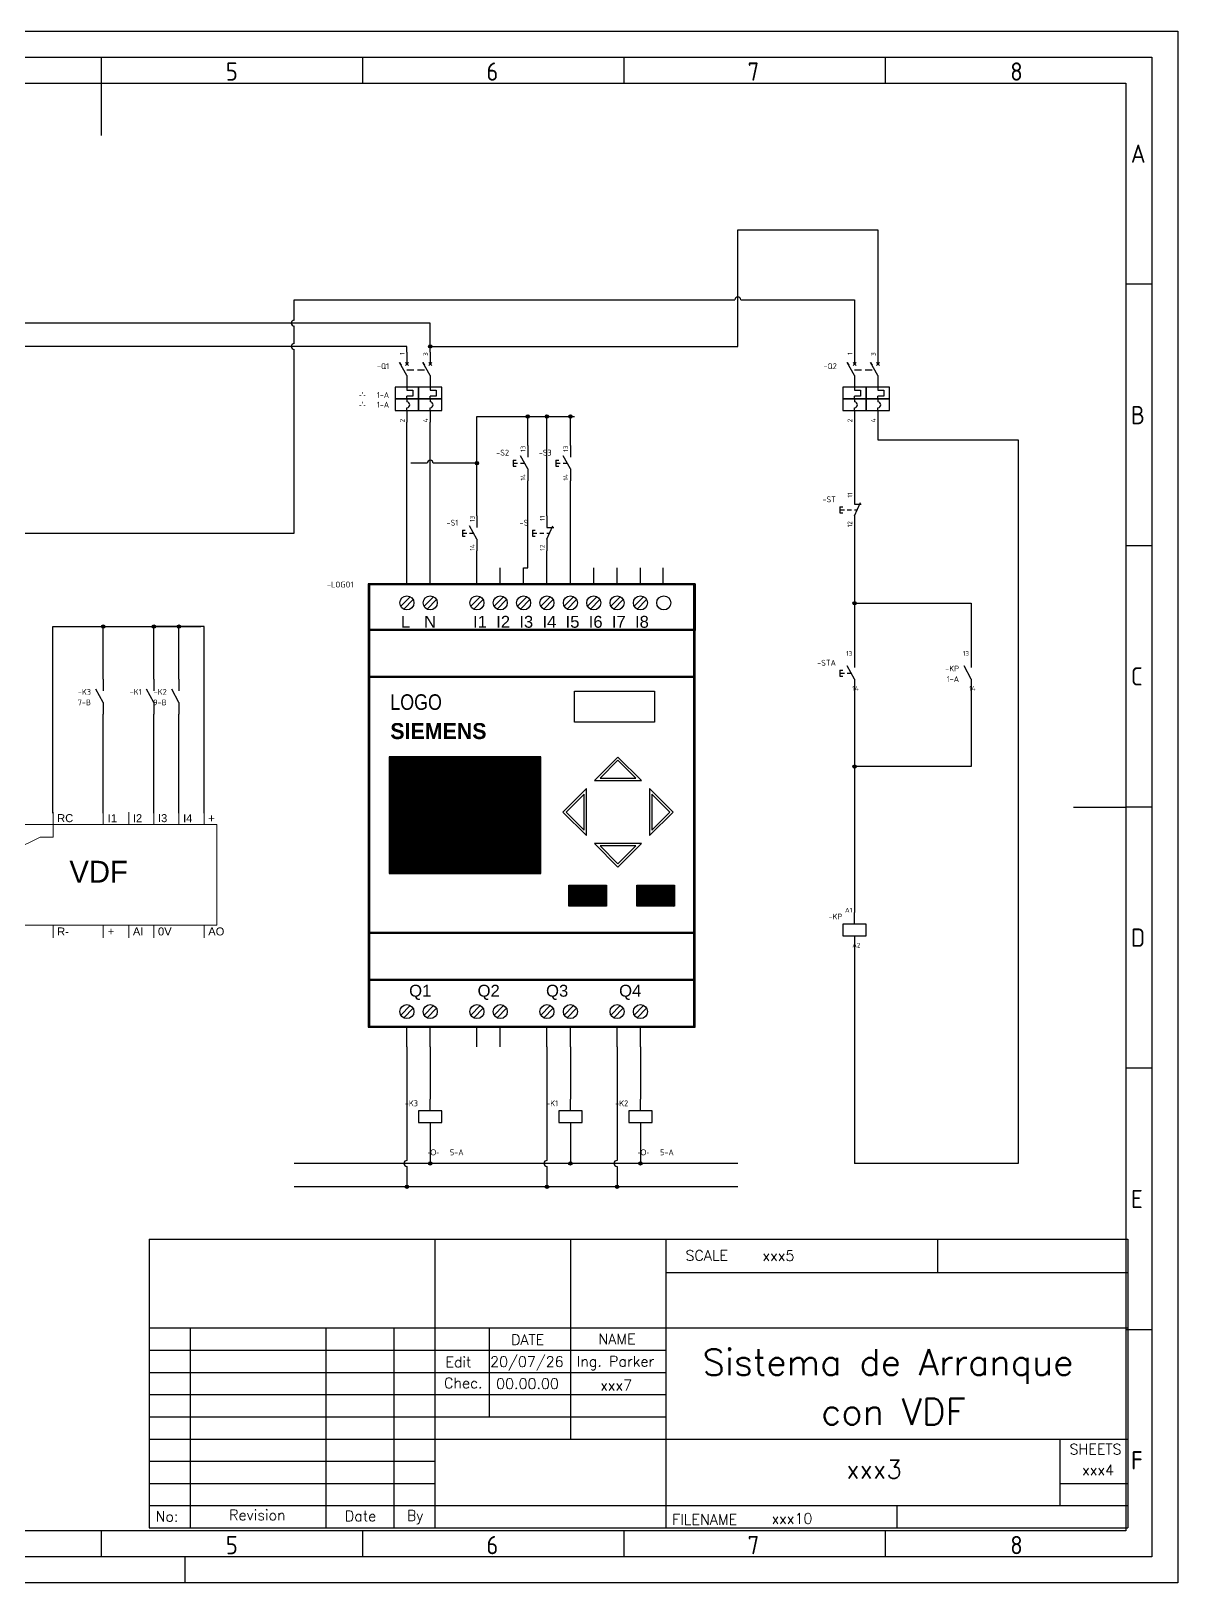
# Model space of a CAD drawing. Header units: millimetres. Extents: x -272 to 668, y 20 to 685.
# Drawn here: x 177 to 668, y 20 to 685 of the extents above; entities that cross this region are included whole.
import ezdxf
from ezdxf.enums import TextEntityAlignment as Align

# ---------------------------------------------------------------- set-up
doc = ezdxf.new("R2010")
doc.units = ezdxf.units.MM
doc.header["$LTSCALE"] = 6
doc.linetypes.add('DASHED', pattern=[0.75, 0.5, -0.25])
for name, color, linetype in [('025', 1, 'Continuous'), ('035', 5, 'Continuous'), ('07', 7, 'Continuous'), ('LINK', 9, 'DASHED'), ('PDF_Geometry', 7, 'Continuous'), ('PDF_Text', 7, 'Continuous'), ('RED_2.5mm^2', 1, 'Continuous'), ('SYMS', 7, 'Continuous'), ('TAGS', 51, 'Continuous'), ('TERMS', 4, 'Continuous'), ('XREF', 7, 'Continuous'), ('XREFCHILD', 134, 'Continuous')]:
    doc.layers.add(name, color=color, linetype=linetype)
doc.styles.add('ISO Proportional', font='isocp.shx')
doc.styles.add('PDF F1', font='arial.ttf')
doc.styles.add('WD', font='romans.shx')
doc.styles.add('WD_IEC', font='isocp2.shx', dxfattribs={"width": 0.9, "height": 4})
pattern_1 = [(45, (-7.4579, -18.24292), (-0.08838835, 0.08838835), [])]

# ---------------------------------------------------------------- blocks, each defined once
blk = doc.blocks.new('IEC_border_a3')
at = {"layer": '035'}
for p, q in [((214, 292), (214, 287)), ((264, 292), (264, 287)), ((314, 292), (314, 287)), ((364, 292), (364, 287)), ((414.97, 248.54), (409.98, 248.54)), ((414.98, 198.5), (410, 198.5)), ((414.98, 148.5), (410, 148.5)), ((414.98, 98.5), (410, 98.5)), ((415, 48.46), (410.02, 48.46)), ((214, 10), (214, 5)), ((264, 10), (264, 5)), ((314, 10), (314, 5)), ((364, 10), (364, 5)), ((230, 5), (230, 0))]:
    blk.add_line(p, q, dxfattribs=at)
for points in [[(0, 297), (420, 297), (420, 0), (0, 0)], [(18, 287), (410, 287), (410, 10), (18, 10)]]:
    blk.add_lwpolyline(points, close=True, dxfattribs=at)
at = {"layer": '07'}
for p, q in [((214, 287), (214, 277)), ((400, 148.5), (410, 148.5))]:
    blk.add_line(p, q, dxfattribs=at)
blk.add_lwpolyline([(13, 292), (415, 292), (415, 5), (13, 5)], close=True, dxfattribs=at)
at = {"layer": '035', "style": 'ISO Proportional'}
for s, p in [('5', (237.84, 287.5)), ('6', (287.69, 287.5)), ('7', (337.67, 287.5)), ('8', (387.92, 287.5)), ('A', (410.98, 271.79)), ('B', (411, 221.75)), ('C', (411, 171.75)), ('D', (411, 121.75)), ('E', (411.02, 71.72)), ('F', (411.02, 21.72)), ('5', (237.84, 5.5)), ('6', (287.69, 5.5)), ('7', (337.67, 5.5)), ('8', (387.92, 5.5))]:
    blk.add_text(s, height=3.5, dxfattribs=at).set_placement(p)
blk = doc.blocks.new('IEC_tblock_a3')
at = {"layer": '035'}
for p, q in [((-106.6, 55.25), (-106.6, 17)), ((-36.4, 55.25), (-36.4, 48.88)), ((-88.4, 48.88), (0, 48.88)), ((-179.4, 38.25), (-179.4, 0)), ((-153.4, 38.25), (-153.4, 0)), ((-140.4, 38.25), (-140.4, 0)), ((-122.2, 38.25), (-122.2, 21.25)), ((-187.2, 34), (-88.4, 34)), ((-187.2, 29.75), (-88.4, 29.75)), ((-187.2, 25.5), (-88.4, 25.5)), ((-187.2, 21.25), (-88.4, 21.25)), ((-187.2, 17), (-132.6, 17)), ((-187.2, 12.75), (-132.6, 12.75)), ((-187.2, 8.5), (-132.6, 8.5)), ((-13, 8.5), (0, 8.5)), ((-187.2, 4.25), (0, 4.25)), ((-44.2, 4.25), (-44.2, 0))]:
    blk.add_line(p, q, dxfattribs=at)
at = {"layer": '07'}
for p, q in [((-187.2, 55.25), (-187.2, 0)), ((-187.2, 55.25), (0, 55.25)), ((-132.6, 55.25), (-132.6, 0)), ((-88.4, 55.25), (-88.4, 0)), ((0, 55.25), (0, 0)), ((-187.2, 38.25), (0, 38.25)), ((-132.6, 17), (0, 17)), ((-13, 17), (-13, 4.25)), ((-187.2, 0), (0, 0))]:
    blk.add_line(p, q, dxfattribs=at)
at = {"style": 'WD'}
for tag, p in [('SCALE', (-69.88, 51.07)), ('SH', (-8.74, 10.06)), ('FILENAME', (-68.15, 0.8))]:
    blk.add_attdef(tag, p, '', height=2, dxfattribs=at)
for tag, height, p in [('EDDATE', 2, (-114.97, 30.8)), ('EDBY', 2, (-98.02, 30.86)), ('PROJDESC', 5, (-45.9, 29.2)), ('CKDATE', 2, (-114.85, 26.58)), ('CKBY', 2, (-97.88, 26.3)), ('DWGDESC', 5, (-44.85, 19.72)), ('DWGNO', 3.5, (-48.54, 9.46))]:
    blk.add_attdef(tag, text='', height=height, dxfattribs=at).set_placement(p, align=Align.CENTER)
at = {"style": 'WD', "flags": 1}
blk.add_attdef('WD_TB', (-120.95, 11.91), '', height=2, dxfattribs=at)
at = {"layer": '025', "style": 'WD'}
for s, p in [('SCALE', (-80.57, 51.13)), ('NAME', (-97.74, 35.14)), ('No:', (-183.81, 1.19)), ('Revision', (-166.53, 1.47)), ('Date', (-146.79, 1.28)), ('By', (-136.33, 1.37))]:
    blk.add_text(s, height=2, dxfattribs=at).set_placement(p, align=Align.CENTER)
for s, p in [('DATE', (-118, 35)), ('Edit', (-130.55, 30.72)), ('Chec.', (-130.82, 26.72)), ('SHEETS', (-11.17, 14.05)), ('FILENAME', (-87.18, 0.61))]:
    blk.add_text(s, height=2, dxfattribs=at).set_placement(p)
blk = doc.blocks.new('*U6')
for p, q in [((-5.04, 10.09), (-5.04, -10.09)), ((5.04, 0), (-5.04, 10.09)), ((-4.04, 7.67), (-4.04, -7.67)), ((3.63, 0), (-4.04, 7.67)), ((-5.04, -10.09), (5.04, 0)), ((-4.04, -7.67), (3.63, 0))]:
    blk.add_line(p, q)
blk = doc.blocks.new('LOGO')
h = blk.add_hatch()
h.set_pattern_fill('ANSI31', color=5)
h.set_pattern_definition(pattern_1)
h.paths.add_polyline_path([(78.73, 72.36), (78.73, 122.36), (13.73, 122.36), (13.73, 72.36)])
h = blk.add_hatch()
h.set_pattern_fill('ANSI31', color=105)
h.set_pattern_definition(pattern_1)
h.paths.add_polyline_path([(90.68, 67.29), (90.68, 58.33), (106.83, 58.33), (106.83, 67.29)])
h.paths.add_polyline_path([(135.89, 58.33), (135.89, 67.29), (119.75, 67.29), (119.75, 58.33)])
for p, q in [((21.32, 195.92), (21.32, 203.32)), ((31.32, 195.92), (31.32, 203.32)), ((51.32, 195.92), (51.32, 203.32)), ((61.32, 195.92), (61.32, 203.32)), ((71.32, 195.92), (71.32, 203.32)), ((81.32, 195.92), (81.32, 203.32)), ((91.32, 195.92), (91.32, 203.32)), ((101.32, 195.92), (101.32, 203.32)), ((111.32, 195.92), (111.32, 203.32)), ((121.32, 195.92), (121.32, 203.32)), ((131.06, 195.92), (131.06, 203.32)), ((4.75, 196.42), (4.75, 6.42)), ((144.75, 196.42), (4.75, 196.42)), ((144.75, 195.92), (4.75, 195.92)), ((5.25, 196.42), (5.25, 6.42)), ((144.25, 6.42), (144.25, 196.42)), ((144.75, 196.42), (144.75, 176.42)), ((144.75, 6.42), (144.75, 196.42)), ((18.7, 186.79), (22.7, 190.91)), ((19.94, 185.59), (23.94, 189.71)), ((28.7, 186.79), (32.7, 190.91)), ((29.94, 185.59), (33.94, 189.71)), ((48.7, 186.79), (52.7, 190.91)), ((49.94, 185.59), (53.94, 189.71)), ((58.7, 186.79), (62.7, 190.91)), ((59.94, 185.59), (63.94, 189.71)), ((68.7, 186.79), (72.7, 190.91)), ((69.94, 185.59), (73.94, 189.71)), ((78.7, 186.79), (82.7, 190.91)), ((79.94, 185.59), (83.94, 189.71)), ((88.7, 186.79), (92.7, 190.91)), ((89.94, 185.59), (93.94, 189.71)), ((98.7, 186.79), (102.7, 190.91)), ((99.94, 185.59), (103.94, 189.71)), ((108.7, 186.79), (112.7, 190.91)), ((109.94, 185.59), (113.94, 189.71)), ((118.7, 186.79), (122.7, 190.91)), ((119.94, 185.59), (123.94, 189.71)), ((144.75, 176.92), (4.75, 176.92)), ((4.75, 176.42), (4.75, 156.42)), ((144.75, 176.42), (4.75, 176.42)), ((4.75, 156.92), (144.75, 156.92)), ((4.75, 156.42), (144.75, 156.42)), ((144.75, 47.08), (5.25, 47.08)), ((144.75, 46.58), (5.25, 46.58)), ((144.75, 27.08), (144.75, 47.08)), ((5.25, 27.08), (144.75, 27.08)), ((5.25, 7.08), (5.25, 27.08)), ((5.25, 26.58), (144.75, 26.58)), ((18.7, 11.67), (22.7, 15.8)), ((19.94, 10.47), (23.94, 14.59)), ((28.7, 11.67), (32.7, 15.8)), ((29.94, 10.47), (33.94, 14.59)), ((48.7, 11.67), (52.7, 15.8)), ((49.94, 10.47), (53.94, 14.59)), ((58.7, 11.67), (62.7, 15.8)), ((59.94, 10.47), (63.94, 14.59)), ((78.7, 11.67), (82.7, 15.8)), ((79.94, 10.47), (83.94, 14.59)), ((88.7, 11.67), (92.7, 15.8)), ((89.94, 10.47), (93.94, 14.59)), ((108.7, 11.67), (112.7, 15.8)), ((109.94, 10.47), (113.94, 14.59)), ((118.7, 11.67), (122.7, 15.8)), ((119.94, 10.47), (123.94, 14.59)), ((4.75, 6.92), (144.75, 6.92)), ((5.25, 6.92), (5.25, 7.08)), ((21.32, -1.93), (21.32, 6.92)), ((31.32, -1.93), (31.32, 6.92)), ((51.32, -1.93), (51.32, 6.92)), ((61.32, -1.93), (61.32, 6.92)), ((81.32, -1.93), (81.32, 6.92)), ((91.32, -1.93), (91.32, 6.92)), ((111.32, -1.93), (111.32, 6.92)), ((121.32, -1.93), (121.32, 6.92)), ((4.75, 6.42), (144.75, 6.42))]:
    blk.add_line(p, q)
at = {"color": 5}
for p, q in [((78.73, 122.36), (13.73, 122.36)), ((13.73, 122.36), (13.73, 72.36)), ((78.73, 72.36), (78.73, 122.36)), ((13.73, 72.36), (78.73, 72.36))]:
    blk.add_line(p, q, dxfattribs=at)
for points in [[(93.09, 150.47), (127.43, 150.47), (127.43, 137.19), (93.09, 137.19)], [(90.68, 67.29), (106.83, 67.29), (106.83, 58.33), (90.68, 58.33)], [(119.75, 67.29), (135.89, 67.29), (135.89, 58.33), (119.75, 58.33)]]:
    blk.add_lwpolyline(points, close=True)
for centre in [(21.32, 188.25), (31.32, 188.25), (51.32, 188.25), (61.32, 188.25), (71.32, 188.25), (81.32, 188.25), (91.32, 188.25), (101.32, 188.25), (111.32, 188.25), (121.32, 188.25), (131.32, 188.25), (21.32, 13.13), (31.32, 13.13), (51.32, 13.13), (61.32, 13.13), (81.32, 13.13), (91.32, 13.13), (111.32, 13.13), (121.32, 13.13)]:
    blk.add_circle(centre, 3)
at = {"color": 0, "linetype": 'ByBlock', "lineweight": -2, "transparency": 16777216}
for p, rotation in [((111.71, 117.17), 90), ((93.17, 98.62), 180), ((111.71, 80.08), 270)]:
    blk.add_blockref('*U6', p, dxfattribs=dict(at, rotation=rotation))
blk.add_blockref('*U6', (130.25, 98.62), dxfattribs=at)
at = {"char_height": 5.1041, "attachment_point": 1}
for s, insert in [(' {\\f@Arial Unicode MS|b0|i0|c0|p34;L   N        I1  I2  I3  I4  I5  I6  I7  I8}', (16.85, 182.7)), ('   {\\f@Arial Unicode MS|b0|i0|c0|p34;Q1          Q2          Q3           Q4}', (16.58, 24.64))]:
    blk.add_mtext_dynamic_manual_height_columns(s, width=125.6807, gutter_width=9.72, heights=[6.8], dxfattribs=dict(at, insert=insert))
at = {"color": 41, "true_color": 0xf4ee51, "insert": (14.21, 149.09), "char_height": 6.6712, "attachment_point": 1}
blk.add_mtext_dynamic_manual_height_columns('{\\fArial Narrow|b0|i0|c0|p34;LOGO}', width=42.3118, gutter_width=12.71, heights=[0], dxfattribs=at)
at = {"color": 4, "insert": (14.21, 136.76), "char_height": 6.8459, "attachment_point": 1}
blk.add_mtext('{\\fBahnschrift SemiBold|b0|i0|c0|p34;SIEMENS}', dxfattribs=at)
at = {"style": 'WD_IEC', "width": 0.8}
for tag, p in [('TERM01', (20.32, 203.26)), ('TERM02', (30.32, 203.32)), ('TERM03', (50.32, 203.32)), ('TERM04', (60.32, 203.32)), ('TERM05', (70.32, 203.28)), ('TERM06', (80.32, 203.28)), ('TERM07', (90.32, 203.32)), ('TERM08', (100.32, 203.22)), ('TERM09', (110.32, 203.32)), ('TERM10', (120.32, 203.32)), ('TERM11', (130.06, 203.32))]:
    blk.add_attdef(tag, text='', height=2, rotation=90, dxfattribs=at).set_placement(p, align=Align.RIGHT)
at = {"style": 'WD_IEC', "flags": 1}
for tag, p in [('X2TERM01', (21.32, 203.26)), ('X2TERM02', (31.32, 203.32)), ('X2TERM03', (51.32, 203.32)), ('X2TERM04', (61.32, 203.32)), ('X2TERM05', (71.32, 203.28)), ('X2TERM06', (81.32, 203.28)), ('X2TERM07', (91.32, 203.32)), ('X2TERM08', (101.32, 203.22)), ('X2TERM09', (111.32, 203.32)), ('X2TERM10', (121.32, 203.32)), ('X2TERM11', (131.06, 203.32)), ('X8TERM12', (21.32, -1.31)), ('X8TERM13', (31.32, -1.93)), ('X8TERM14', (51.32, -1.93)), ('X8TERM15', (61.32, -1.93)), ('X8TERM16', (81.32, -1.93)), ('X8TERM17', (91.32, -1.93)), ('X8TERM18', (111.32, -1.85)), ('X8TERM19', (121.32, -1.85))]:
    blk.add_attdef(tag, p, '', height=0.08, dxfattribs=at)
at = {"style": 'WD_IEC'}
for tag, height, p in [('TAG1', 2.5, (-1.53, 194.86)), ('DESC1', 2.7, (-1.42, 189.93)), ('DESC2', 2.7, (-0.81, 185.77)), ('DESC3', 2.7, (-0.92, 181.78))]:
    blk.add_attdef(tag, text='', height=height, dxfattribs=at).set_placement(p, align=Align.RIGHT)
blk.add_attdef('RATING1', (-14.23, 177.45), '', height=2.7, dxfattribs=at)
at = {"style": 'WD_IEC', "width": 0.8}
for tag, p in [('TERM12', (20.32, -1.31)), ('TERM13', (30.32, -1.93)), ('TERM14', (50.32, -1.93)), ('TERM15', (60.32, -1.93)), ('TERM16', (80.32, -1.93)), ('TERM17', (90.32, -1.93)), ('TERM18', (110.32, -1.85)), ('TERM19', (120.32, -1.85))]:
    blk.add_attdef(tag, p, '', height=2, rotation=90, dxfattribs=at)
blk = doc.blocks.new('VCB11Q9')
for p, q in [((0, 7.5), (0, 2.5)), ((0, -2.5), (-3.12, 3.12)), ((-3.12, 3.12), (-2.52, 2.03)), ((-0.66, 1.84), (0.66, 3.16)), ((-0.66, 3.16), (0.66, 1.84)), ((0, -2.5), (0, -7.5)), ((0, -7.5), (0, -8.75)), ((0, -8.75), (2.5, -8.75)), ((0, -12.5), (0, -11.25)), ((2.5, -11.25), (0, -11.25)), ((0, -12.5), (0, -13.75)), ((2.5, -8.75), (2.5, -11.25)), ((0, -17.5), (0, -16.25)), ((0, -17.5), (0, -22.5))]:
    blk.add_line(p, q)
for points in [[(-5, -7.5), (-5, -12.5), (5, -12.5), (5, -7.5)], [(-5, -12.5), (-5, -17.5), (5, -17.5), (5, -12.5)]]:
    blk.add_lwpolyline(points, close=True)
blk.add_arc((0, -15), 1.25, 270, 90)
at = {"style": 'WD_IEC'}
for tag, p in [('INST', (-7.62, 6.3)), ('TAG1', (-7.62, 0.3)), ('LOC', (-7.62, 3.3)), ('RATING1', (-7.62, -2.7)), ('DESC1', (-7.62, -15.05)), ('DESC3', (-7.62, -21.05)), ('DESC2', (-7.62, -18.05))]:
    blk.add_attdef(tag, text='', height=2.5, dxfattribs=at).set_placement(p, align=Align.RIGHT)
blk.add_attdef('TERM01', text='', height=2, rotation=90, dxfattribs=at).set_placement((-1, 7.5), align=Align.RIGHT)
at = {"style": 'WD_IEC', "flags": 1}
for tag, p, height in [('X2TERM01', (0, 7.5), 0.32), ('X4LINK', (-2.15, 0), 0.32), ('X1LINK', (0.02, 0), 0.32), ('CONTACT', (-5.15, -7.55), 1), ('COMMON', (-3.9, -8.8), 1), ('ASSYCODE', (0.69, -18.77), 1), ('FAMILY', (0.69, -20.27), 1), ('X8TERM02', (0, -22.5), 0.32), ('CATDESC', (0.69, -21.77), 1)]:
    blk.add_attdef(tag, p, '', height=height, dxfattribs=at)
at = {"style": 'WD_IEC', "flags": 9}
for tag, p in [('MFG', (7.81, 5.44)), ('CAT', (7.81, 2.94))]:
    blk.add_attdef(tag, text='', height=1.5, dxfattribs=at).set_placement(p, align=Align.RIGHT)
at = {"lineweight": 15, "style": 'WD_IEC'}
blk.add_attdef('XREF', text='', height=2.5, dxfattribs=at).set_placement((-7.62, -12.05), align=Align.RIGHT)
at = {"style": 'WD_IEC'}
blk.add_attdef('TERM02', (-1, -22.5), '', height=2, rotation=90, dxfattribs=at)
blk = doc.blocks.new('VCB21Q9')
for p, q in [((0, 7.5), (0, 2.5)), ((0, -2.5), (-3.12, 3.12)), ((-3.12, 3.12), (-2.52, 2.03)), ((-0.66, 1.84), (0.66, 3.16)), ((-0.66, 3.16), (0.66, 1.84)), ((0, -2.5), (0, -7.5)), ((0, -7.5), (0, -8.75)), ((0, -8.75), (2.5, -8.75)), ((0, -12.5), (0, -11.25)), ((2.5, -11.25), (0, -11.25)), ((0, -12.5), (0, -13.75)), ((2.5, -8.75), (2.5, -11.25)), ((0, -17.5), (0, -16.25)), ((0, -17.5), (0, -22.5))]:
    blk.add_line(p, q)
for points in [[(-5, -7.5), (-5, -12.5), (5, -12.5), (5, -7.5)], [(-5, -12.5), (-5, -17.5), (5, -17.5), (5, -12.5)]]:
    blk.add_lwpolyline(points, close=True)
blk.add_arc((0, -15), 1.25, 270, 90)
at = {"style": 'WD_IEC'}
for tag, p in [('INST', (-5.27, 9.9)), ('LOC', (-5.27, 6.9)), ('TAG2', (-5.27, 3.9)), ('DESC2', (-8.42, -15.55)), ('DESC1', (-8.42, -12.55)), ('DESC3', (-8.42, -18.55))]:
    blk.add_attdef(tag, text='', height=2.5, dxfattribs=at).set_placement(p, align=Align.RIGHT)
blk.add_attdef('TERM01', text='', height=2, rotation=90, dxfattribs=at).set_placement((-1, 7.5), align=Align.RIGHT)
at = {"style": 'WD_IEC', "flags": 1}
for tag, p, height in [('X2TERM01', (0, 7.5), 0.32), ('X4LINK', (-2.15, 0), 0.32), ('X1LINK', (-0.13, 0), 0.32), ('CONTACT', (-5.15, -7.55), 1), ('FAMILY', (0.69, -20.27), 1), ('X8TERM02', (0, -22.5), 0.32)]:
    blk.add_attdef(tag, p, '', height=height, dxfattribs=at)
at = {"lineweight": 15, "style": 'WD_IEC'}
blk.add_attdef('XREF', text='', height=2.5, dxfattribs=at).set_placement((-8.42, -6.55), align=Align.RIGHT)
at = {"style": 'WD_IEC', "flags": 1}
blk.add_attdef('RATING1', text='', height=2.5, dxfattribs=at).set_placement((-8.42, -9.55), align=Align.RIGHT)
at = {"style": 'WD_IEC'}
blk.add_attdef('TERM02', (-1, -22.5), '', height=2, rotation=90, dxfattribs=at)
blk = doc.blocks.new('WDDOT')
for radius in [0.72, 0.449, 0.223]:
    blk.add_circle((0, 0), radius)
blk = doc.blocks.new('VPB12')
for p, q in [((0, 7.5), (0, 2.5)), ((-6.25, 1.25), (-6.25, -1.25)), ((-6.25, 1.25), (-5, 1.25)), ((-6.25, 0), (-4.38, 0)), ((-3.12, 0), (-1.39, 0)), ((0, -2.5), (2.5, 3.12)), ((0, 2.5), (2.87, 2.5)), ((0, 0), (1.11, 0)), ((-6.25, -1.25), (-5, -1.25)), ((0, -2.5), (0, -7.5))]:
    blk.add_line(p, q)
at = {"style": 'WD_IEC'}
for tag, p in [('INST', (-8, 10.25)), ('LOC', (-8, 6.75)), ('TAG1', (-8, 3.25)), ('DESC2', (-8, -13.85)), ('DESC1', (-8, -10.35)), ('DESC3', (-8, -17.35))]:
    blk.add_attdef(tag, text='', height=2.5, dxfattribs=at).set_placement(p, align=Align.RIGHT)
blk.add_attdef('TERM01', text='', height=2, rotation=90, dxfattribs=at).set_placement((-1, 7.5), align=Align.RIGHT)
at = {"style": 'WD_IEC', "flags": 1}
for tag, p, height in [('X2TERM01', (0, 7.5), 0.32), ('CONTACT', (0.5, 4.5), 1), ('X1LINK', (1.5, 0), 0.32), ('COMMON', (1.75, 3.25), 1), ('ASSYCODE', (1, -4), 1), ('FAMILY', (1, -5.5), 1), ('CATDESC', (1, -7), 1), ('X8TERM02', (0, -7.5), 0.32)]:
    blk.add_attdef(tag, p, '', height=height, dxfattribs=at)
at = {"style": 'WD_IEC', "flags": 9}
for tag, p in [('MFG', (-8.5, -0.25)), ('CAT', (-8.5, -2.75))]:
    blk.add_attdef(tag, text='', height=1.5, dxfattribs=at).set_placement(p, align=Align.RIGHT)
at = {"style": 'WD_IEC'}
blk.add_attdef('TERM02', (-1, -7.5), '', height=2, rotation=90, dxfattribs=at)
at = {"lineweight": 15, "style": 'WD_IEC'}
blk.add_attdef('XREF', text='', height=2.5, dxfattribs=at).set_placement((-8, -6.35), align=Align.RIGHT)
blk = doc.blocks.new('VPB11')
for p, q in [((0, 7.5), (0, 2.5)), ((-6.25, 1.25), (-6.25, -1.25)), ((-6.25, 1.25), (-5, 1.25)), ((-6.25, 0), (-4.375, 0)), ((0, -2.5), (-3.125, 3.125)), ((-3.125, 0), (-1.389, 0)), ((-6.25, -1.25), (-5, -1.25)), ((0, -2.5), (0, -7.5))]:
    blk.add_line(p, q)
at = {"style": 'WD_IEC'}
for tag, p in [('INST', (-8, 10.25)), ('LOC', (-8, 6.75)), ('TAG1', (-8, 3.25)), ('DESC2', (-8, -13.85)), ('DESC1', (-8, -10.35)), ('DESC3', (-8, -17.35))]:
    blk.add_attdef(tag, text='', height=2.5, dxfattribs=at).set_placement(p, align=Align.RIGHT)
blk.add_attdef('TERM01', text='', height=2, rotation=90, dxfattribs=at).set_placement((-1, 7.5), align=Align.RIGHT)
at = {"style": 'WD_IEC', "flags": 1}
for tag, p, height in [('X2TERM01', (0, 7.5), 0.32), ('X1LINK', (0, 0), 0.32), ('CONTACT', (0.5, 4.5), 1), ('COMMON', (1.75, 3.25), 1), ('ASSYCODE', (1, -4), 1), ('FAMILY', (1, -5.5), 1), ('CATDESC', (1, -7), 1), ('X8TERM02', (0, -7.5), 0.32)]:
    blk.add_attdef(tag, p, '', height=height, dxfattribs=at)
at = {"style": 'WD_IEC', "flags": 9}
for tag, p in [('MFG', (-8.5, -0.25)), ('CAT', (-8.5, -2.75))]:
    blk.add_attdef(tag, text='', height=1.5, dxfattribs=at).set_placement(p, align=Align.RIGHT)
at = {"style": 'WD_IEC'}
blk.add_attdef('TERM02', (-1, -7.5), '', height=2, rotation=90, dxfattribs=at)
at = {"lineweight": 15, "style": 'WD_IEC'}
blk.add_attdef('XREF', text='', height=2.5, dxfattribs=at).set_placement((-8, -6.35), align=Align.RIGHT)
blk = doc.blocks.new('VCR21')
for p, q in [((0, 7.5), (0, 2.5)), ((0, -2.5), (-3.12, 3.12)), ((0, -2.5), (0, -7.5))]:
    blk.add_line(p, q)
at = {"style": 'WD_IEC'}
for tag, p in [('INST', (-5.25, 6.75)), ('TAG2', (-5.25, 0.75)), ('LOC', (-5.25, 3.75)), ('DESC1', (-5.25, -6.75)), ('XREF', (-5.25, -3.75)), ('DESC3', (-5.25, -12.75)), ('DESC2', (-5.25, -9.75))]:
    blk.add_attdef(tag, text='', height=2.5, dxfattribs=at).set_placement(p, align=Align.RIGHT)
blk.add_attdef('TERM01', text='', height=2, rotation=90, dxfattribs=at).set_placement((-1, 7.5), align=Align.RIGHT)
at = {"style": 'WD_IEC', "flags": 1}
for tag, p, height in [('X2TERM01', (0, 7.5), 0.32), ('X4LINK', (-2.75, 0), 0.32), ('X1LINK', (-0.5, 0), 0.32), ('CONTACT', (4, -3.5), 1), ('FAMILY', (4, -5), 1), ('COMMON', (5.25, -4.75), 1), ('X8TERM02', (0, -7.5), 0.32)]:
    blk.add_attdef(tag, p, '', height=height, dxfattribs=at)
at = {"style": 'WD_IEC'}
blk.add_attdef('TERM02', (-1, -7.5), '', height=2, rotation=90, dxfattribs=at)
blk = doc.blocks.new('VCR1')
for p, q in [((0, 2.5), (0, 7.5)), ((0, -2.5), (0, -7.5))]:
    blk.add_line(p, q)
blk.add_lwpolyline([(-5, 2.5), (-5, -2.5), (5, -2.5), (5, 2.5)], close=True)
at = {"style": 'WD_IEC'}
for tag, p in [('INST', (-5.25, 11.5)), ('TAG1', (-5.25, 4.5)), ('LOC', (-5.25, 8)), ('DESC1', (-5.25, -6.85)), ('DESC3', (-5.25, -13.85)), ('DESC2', (-5.25, -10.35))]:
    blk.add_attdef(tag, text='', height=2.5, dxfattribs=at).set_placement(p, align=Align.RIGHT)
blk.add_attdef('TERM01', text='', height=2, rotation=90, dxfattribs=at).set_placement((-1, 7.5), align=Align.RIGHT)
at = {"style": 'WD_IEC', "flags": 1}
for tag, p, height in [('X2TERM01', (0, 7.5), 0.32), ('X4LINK', (-5, 0), 0.32), ('X1LINK', (5, 0), 0.32), ('ASSYCODE', (1, -4), 1), ('FAMILY', (1, -5.5), 1), ('CATDESC', (1, -7), 1), ('X8TERM02', (0, -7.5), 0.32)]:
    blk.add_attdef(tag, p, '', height=height, dxfattribs=at)
at = {"style": 'WD_IEC', "flags": 9}
for tag, p in [('MFG', (-6, 1)), ('CAT', (-6, -1.5))]:
    blk.add_attdef(tag, text='', height=1.5, dxfattribs=at).set_placement(p, align=Align.RIGHT)
at = {"style": 'WD_IEC'}
blk.add_attdef('TERM02', (-1, -7.5), '', height=2, rotation=90, dxfattribs=at)
at = {"lineweight": 9, "style": 'WD_IEC'}
for tag, p in [('NO', (-5.5, -16.5)), ('NC', (-5.5, -20))]:
    blk.add_attdef(tag, text='', height=2.5, dxfattribs=at).set_placement(p, align=Align.TOP_RIGHT)
for tag, p in [('XREFNO', (-4, -16.5)), ('XREFNC', (-4, -20))]:
    blk.add_attdef(tag, text='', height=2.5, dxfattribs=at).set_placement(p, align=Align.TOP_LEFT)
blk = doc.blocks.new('VDFINT')
at = {"layer": 'PDF_Geometry', "lineweight": 18}
for points in [[(11.3, 118), (11.3, 92), (24.2, 92)], [(63.4, 118), (63.4, 92), (50.2, 92), (24.2, 79.1)], [(115.4, 118), (115.4, 105.1)], [(141.7, 118), (141.7, 105.1)], [(167.7, 118), (167.7, 105.1)], [(193.7, 118), (193.7, 105.1)], [(219.8, 118), (219.8, 105.1)], [(11.3, 0.8), (11.3, -12.4)], [(63.4, 0.8), (63.4, -12.4)], [(115.4, 0.8), (115.4, -12.4)], [(141.7, 0.8), (141.7, -12.4)], [(167.7, 0.8), (167.7, -12.4)], [(219.8, 0.8), (219.8, -12.4)]]:
    blk.add_lwpolyline(points, dxfattribs=at)
blk.add_lwpolyline([(-1.8, 105.1), (232.9, 105.1), (232.9, 0.8), (-1.8, 0.8)], close=True, dxfattribs=at)
blk.add_text('VDF', height=22.64).set_placement((80.3, 44.9))
at = {"style": 'WD_IEC', "width": 0.8}
for tag, p in [('TERM01', (10.3, 117.4)), ('TERM02', (62.4, 118)), ('TERM03', (114.4, 118)), ('TERM04', (140.7, 118)), ('TERM05', (166.7, 118)), ('TERM06', (192.7, 118)), ('TERM07', (218.8, 118)), ('TERM08', (10.3, -12.2)), ('TERM09', (62.4, -12.3)), ('TERM10', (114.4, -12.4)), ('TERM11', (140.7, -12.1)), ('TERM12', (166.7, -12.4)), ('TERM13', (218.8, -12.4))]:
    blk.add_attdef(tag, text='', height=2, rotation=90, dxfattribs=at).set_placement(p, align=Align.RIGHT)
at = {"style": 'WD_IEC', "flags": 1}
for tag, p in [('X2TERM01', (11.3, 117.4)), ('X2TERM02', (63.4, 118)), ('X2TERM03', (115.4, 118)), ('X2TERM04', (141.7, 118)), ('X2TERM05', (167.7, 118)), ('X2TERM06', (193.7, 118)), ('X2TERM07', (219.8, 118)), ('X2TERM08', (11.3, -12.2)), ('X2TERM09', (63.4, -12.3)), ('X2TERM10', (115.4, -12.4)), ('X2TERM11', (141.7, -12.1)), ('X2TERM12', (167.7, -12.4)), ('X2TERM13', (219.8, -12.4))]:
    blk.add_attdef(tag, p, '', height=0.08, dxfattribs=at)
at = {"style": 'WD_IEC'}
for tag, height, p in [('TAG1', 2.5, (-8.8, 99.7)), ('DESC1', 2.7, (-8.8, 90.8)), ('DESC2', 2.7, (-8.1, 80.2)), ('DESC3', 2.7, (-8.2, 70)), ('RATING1', 2.7, (-8.3, 60.2))]:
    blk.add_attdef(tag, text='', height=height, dxfattribs=at).set_placement(p, align=Align.RIGHT)
at = {"layer": 'PDF_Text', "char_height": 8.29, "attachment_point": 4, "style": 'PDF F1'}
for s, insert in [('RA', (15.6, 111.6)), ('RC', (67.6, 111.6)), ('I1', (120, 111.6)), ('I2', (146, 111.6)), ('I3', (172, 111.6)), ('I4', (198, 111.6)), ('+', (224, 111.6)), ('R+', (15.6, -5.7)), ('R-', (67.6, -5.7)), ('+', (120, -5.7)), ('AI', (146, -5.7)), ('0V', (172, -5.7)), ('AO', (224, -5.7))]:
    blk.add_mtext(s, dxfattribs=dict(at, insert=insert))

msp = doc.modelspace()

# ---------------------------------------------------------------- linework, layer by layer
at = {"layer": 'LINK'}
for points in [[(338.28, 540), (346.11, 540)], [(530.02, 540), (537.85, 540)]]:
    msp.add_lwpolyline(points, dxfattribs=at)
at = {"layer": 'RED_2.5mm^2'}
for p, q in [((480, 550), (480, 600)), ((480, 600), (540, 600)), ((540, 600), (540, 560)), ((290, 561.27), (290, 570)), ((290, 570), (478.73, 570)), ((481.27, 570), (530, 570)), ((530, 570), (530, 560)), ((348.26, 560), (160, 560)), ((290, 551.27), (290, 558.73)), ((348.26, 547.5), (348.26, 560)), ((530, 560), (530, 547.5)), ((540, 560), (540, 547.5)), ((338.26, 550), (150, 550)), ((290, 470), (290, 548.73)), ((338.26, 547.5), (338.26, 550)), ((348.26, 550), (480, 550)), ((368.26, 520), (410, 520)), ((368.26, 477.5), (368.26, 520)), ((390, 507.5), (390, 520)), ((398.26, 477.5), (398.26, 520)), ((408.26, 507.5), (408.26, 520)), ((338.26, 455.21), (338.26, 517.5)), ((348.26, 455.21), (348.26, 517.5)), ((530, 517.5), (530, 487.5)), ((540, 517.5), (540, 510)), ((540, 510), (600, 510)), ((600, 510), (600, 200)), ((346.99, 500), (340, 500)), ((368.26, 500), (349.53, 500)), ((390, 455.21), (390, 492.5)), ((408.26, 455.21), (408.26, 492.5)), ((530, 472.5), (530, 417.5)), ((80, 470), (290, 470)), ((368.26, 455.21), (368.26, 462.5)), ((398.26, 455.21), (398.26, 462.5)), ((388.26, 455.21), (390, 455.21)), ((410, 448.31), (410, 448.31)), ((530, 440), (580, 440)), ((580, 440), (580, 417.5)), ((186.68, 350), (186.68, 430)), ((186.68, 430), (250, 430)), ((208.21, 407.5), (208.21, 430)), ((229.87, 407.5), (229.87, 430)), ((251.41, 430), (230, 430)), ((240.64, 407.5), (240.64, 430)), ((251.41, 350), (251.41, 430)), ((530, 402.5), (530, 307.5)), ((580, 402.5), (580, 370)), ((208.21, 350), (208.21, 392.5)), ((229.87, 350), (229.87, 392.5)), ((240.64, 350), (240.64, 392.5)), ((580, 370), (530, 370)), ((530, 292.5), (530, 200)), ((338.26, 250), (338.26, 201.27)), ((348.26, 250), (348.26, 227.5)), ((398.26, 250), (398.26, 201.27)), ((408.26, 250), (408.26, 227.5)), ((428.26, 250), (428.26, 201.27)), ((438.26, 250), (438.26, 227.5)), ((348.26, 212.5), (348.26, 200)), ((408.26, 212.5), (408.26, 200)), ((438.26, 212.5), (438.26, 200)), ((480, 200), (290, 200)), ((600, 200), (530, 200)), ((338.26, 198.73), (338.26, 190)), ((398.26, 198.73), (398.26, 190)), ((428.26, 198.73), (428.26, 190)), ((480, 190), (290, 190))]:
    msp.add_line(p, q, dxfattribs=at)
for centre, start, end in [((480, 570), 0, 180), ((290, 560), 90, 270), ((290, 550), 90, 270), ((348.26, 500), 0, 180), ((338.26, 200), 90, 270), ((398.26, 200), 90, 270), ((428.26, 200), 90, 270)]:
    msp.add_arc(centre, 1.27, start, end, dxfattribs=at)

# ---------------------------------------------------------------- block references
at = {"xscale": 2.238601766389173, "yscale": 2.238601766389173, "zscale": 2.238601766389173}
msp.add_blockref('IEC_border_a3', (-271.71, 20.26), dxfattribs=at)
at = {"xscale": 2.239112665751872, "yscale": 2.239112665751872, "zscale": 2.239112665751872}
msp.add_blockref('IEC_tblock_a3', (647.08, 43.87), dxfattribs=at).add_auto_attribs({'SCALE': 'xxx5', 'PROJDESC': 'Sistema de Arranque', 'EDBY': 'Ing. Parker', 'CKBY': 'xxx7', 'EDDATE': '20/07/26', 'CKDATE': '00.00.00', 'DWGNO': 'xxx3', 'SH': 'xxx4', 'DWGDESC': 'con VDF', 'FILENAME': 'xxx10'})
at = {"layer": 'SYMS'}
ref = msp.add_blockref('VCB11Q9', (338.26, 540), dxfattribs=at)
ref.add_attrib('TAG1', '-Q1', dxfattribs={"layer": 'TAGS', "height": 2.5, "style": 'WD_IEC'}).set_placement((330.64, 540.3), align=Align.RIGHT)
ref.add_attrib('TERM01', '1', dxfattribs={"layer": 'TERMS', "height": 2, "rotation": 90, "style": 'WD_IEC'}).set_placement((337.26, 547.5), align=Align.RIGHT)
ref.add_attrib('TERM02', '2', (337.26, 517.5), dxfattribs={"layer": 'TERMS', "height": 2, "rotation": 90, "style": 'WD_IEC'})
ref = msp.add_blockref('VCB21Q9', (348.26, 540), dxfattribs=at)
ref.add_attrib('TERM01', '3', dxfattribs={"layer": 'TERMS', "height": 2, "rotation": 90, "style": 'WD_IEC'}).set_placement((347.26, 547.5), align=Align.RIGHT)
ref.add_attrib('TERM02', '4', (347.26, 517.5), dxfattribs={"layer": 'TERMS', "height": 2, "rotation": 90, "style": 'WD_IEC'})
for p in [(348.26, 550), (390, 520), (398.26, 520), (408.26, 520), (368.26, 500), (530, 440), (208.21, 430), (229.87, 430), (240.64, 430), (530, 370), (348.26, 200), (408.26, 200), (438.26, 200), (338.26, 190), (398.26, 190), (428.26, 190)]:
    msp.add_blockref('WDDOT', p, dxfattribs=at)
ref = msp.add_blockref('VCB11Q9', (530, 540), dxfattribs=at)
ref.add_attrib('TAG1', '-Q2', dxfattribs={"layer": 'TAGS', "height": 2.5, "style": 'WD_IEC'}).set_placement((522.38, 540.3), align=Align.RIGHT)
ref.add_attrib('TERM01', '1', dxfattribs={"layer": 'TERMS', "height": 2, "rotation": 90, "style": 'WD_IEC'}).set_placement((529, 547.5), align=Align.RIGHT)
ref.add_attrib('TERM02', '2', (529, 517.5), dxfattribs={"layer": 'TERMS', "height": 2, "rotation": 90, "style": 'WD_IEC'})
ref = msp.add_blockref('VCB21Q9', (540, 540), dxfattribs=at)
ref.add_attrib('TERM01', '3', dxfattribs={"layer": 'TERMS', "height": 2, "rotation": 90, "style": 'WD_IEC'}).set_placement((539, 547.5), align=Align.RIGHT)
ref.add_attrib('TERM02', '4', (539, 517.5), dxfattribs={"layer": 'TERMS', "height": 2, "rotation": 90, "style": 'WD_IEC'})
ref = msp.add_blockref('VPB11', (390, 500), dxfattribs=at)
ref.add_attrib('TERM02', '14', (389, 492.5), dxfattribs={"layer": 'TERMS', "height": 2, "rotation": 90, "style": 'WD_IEC'})
ref.add_attrib('TERM01', '13', dxfattribs={"layer": 'TERMS', "height": 2, "rotation": 90, "style": 'WD_IEC'}).set_placement((389, 507.5), align=Align.RIGHT)
ref.add_attrib('TAG1', '-S2', dxfattribs={"layer": 'TAGS', "height": 2.5, "style": 'WD_IEC'}).set_placement((382, 503.25), align=Align.RIGHT)
ref = msp.add_blockref('VPB11', (408.26, 500), dxfattribs=at)
ref.add_attrib('TERM02', '14', (407.26, 492.5), dxfattribs={"layer": 'TERMS', "height": 2, "rotation": 90, "style": 'WD_IEC'})
ref.add_attrib('TERM01', '13', dxfattribs={"layer": 'TERMS', "height": 2, "rotation": 90, "style": 'WD_IEC'}).set_placement((407.26, 507.5), align=Align.RIGHT)
ref.add_attrib('TAG1', '-S3', dxfattribs={"layer": 'TAGS', "height": 2.5, "style": 'WD_IEC'}).set_placement((400.26, 503.25), align=Align.RIGHT)
ref = msp.add_blockref('VPB12', (530, 480), dxfattribs=at)
ref.add_attrib('TERM02', '12', (529, 472.5), dxfattribs={"layer": 'TERMS', "height": 2, "rotation": 90, "style": 'WD_IEC'})
ref.add_attrib('TERM01', '11', dxfattribs={"layer": 'TERMS', "height": 2, "rotation": 90, "style": 'WD_IEC'}).set_placement((529, 487.5), align=Align.RIGHT)
ref.add_attrib('TAG1', '-ST', dxfattribs={"layer": 'TAGS', "height": 2.5, "style": 'WD_IEC'}).set_placement((522, 483.25), align=Align.RIGHT)
ref = msp.add_blockref('VPB11', (368.26, 470), dxfattribs=at)
ref.add_attrib('TERM02', '14', (367.26, 462.5), dxfattribs={"layer": 'TERMS', "height": 2, "rotation": 90, "style": 'WD_IEC'})
ref.add_attrib('TERM01', '13', dxfattribs={"layer": 'TERMS', "height": 2, "rotation": 90, "style": 'WD_IEC'}).set_placement((367.26, 477.5), align=Align.RIGHT)
ref.add_attrib('TAG1', '-S1', dxfattribs={"layer": 'TAGS', "height": 2.5, "style": 'WD_IEC'}).set_placement((360.26, 473.25), align=Align.RIGHT)
ref = msp.add_blockref('VPB12', (398.26, 470), dxfattribs=at)
ref.add_attrib('TERM02', '12', (397.26, 462.5), dxfattribs={"layer": 'TERMS', "height": 2, "rotation": 90, "style": 'WD_IEC'})
ref.add_attrib('TERM01', '11', dxfattribs={"layer": 'TERMS', "height": 2, "rotation": 90, "style": 'WD_IEC'}).set_placement((397.26, 477.5), align=Align.RIGHT)
ref.add_attrib('TAG1', '-S', dxfattribs={"layer": 'TAGS', "height": 2.5, "style": 'WD_IEC'}).set_placement((390.26, 473.25), align=Align.RIGHT)
ref = msp.add_blockref('LOGO', (316.94, 251.89), dxfattribs=at)
ref.add_attrib('TAG1', '-LOGO1', dxfattribs={"layer": 'TAGS', "height": 2.5, "style": 'WD_IEC'}).set_placement((315.41, 446.75), align=Align.RIGHT)
ref = msp.add_blockref('VPB11', (530, 410), dxfattribs=at)
ref.add_attrib('TERM02', '14', (529, 402.5), dxfattribs={"layer": 'TERMS', "height": 2, "style": 'WD_IEC'})
ref.add_attrib('TERM01', '13', dxfattribs={"layer": 'TERMS', "height": 2, "style": 'WD_IEC'}).set_placement((529, 417.5), align=Align.RIGHT)
ref.add_attrib('TAG1', '-STA', dxfattribs={"layer": 'TAGS', "height": 2.5, "style": 'WD_IEC'}).set_placement((522, 413.25), align=Align.RIGHT)
ref = msp.add_blockref('VCR21', (580, 410), dxfattribs=at)
ref.add_attrib('TERM02', '14', (579, 402.5), dxfattribs={"layer": 'TERMS', "height": 2, "style": 'WD_IEC'})
ref.add_attrib('TERM01', '13', dxfattribs={"layer": 'TERMS', "height": 2, "style": 'WD_IEC'}).set_placement((579, 417.5), align=Align.RIGHT)
ref.add_attrib('XREF', '1-A', dxfattribs={"layer": 'XREFCHILD', "height": 2.5, "style": 'WD_IEC'}).set_placement((574.75, 406.25), align=Align.RIGHT)
ref.add_attrib('TAG2', '-KP', dxfattribs={"layer": 'TAGS', "height": 2.5, "style": 'WD_IEC'}).set_placement((574.75, 410.75), align=Align.RIGHT)
ref = msp.add_blockref('VCR21', (208.21, 400), dxfattribs=at)
ref.add_attrib('XREF', '7-B', dxfattribs={"layer": 'XREFCHILD', "height": 2.5, "style": 'WD_IEC'}).set_placement((202.96, 396.25), align=Align.RIGHT)
ref.add_attrib('TAG2', '-K3', dxfattribs={"layer": 'TAGS', "height": 2.5, "style": 'WD_IEC'}).set_placement((202.96, 400.75), align=Align.RIGHT)
ref = msp.add_blockref('VCR21', (229.87, 400), dxfattribs=at)
ref.add_attrib('TAG2', '-K1', dxfattribs={"layer": 'TAGS', "height": 2.5, "style": 'WD_IEC'}).set_placement((224.62, 400.75), align=Align.RIGHT)
ref = msp.add_blockref('VCR21', (240.64, 400), dxfattribs=at)
ref.add_attrib('XREF', '9-B', dxfattribs={"layer": 'XREFCHILD', "height": 2.5, "style": 'WD_IEC'}).set_placement((235.39, 396.25), align=Align.RIGHT)
ref.add_attrib('TAG2', '-K2', dxfattribs={"layer": 'TAGS', "height": 2.5, "style": 'WD_IEC'}).set_placement((235.39, 400.75), align=Align.RIGHT)
ref = msp.add_blockref('VDFINT', (160.47, 301.72), dxfattribs=dict(at, xscale=0.4138024009221409, yscale=0.4138024009221409, zscale=0.4138024009221409))
ref.add_attrib('TAG1', '-G', dxfattribs={"layer": 'TAGS', "height": 1.035, "style": 'WD_IEC'}).set_placement((156.82, 342.96), align=Align.RIGHT)
ref = msp.add_blockref('VCR1', (530, 300), dxfattribs=at)
ref.add_attrib('TERM02', 'A2', (529, 292.5), dxfattribs={"layer": 'TERMS', "height": 2, "style": 'WD_IEC'})
ref.add_attrib('TERM01', 'A1', dxfattribs={"layer": 'TERMS', "height": 2, "style": 'WD_IEC'}).set_placement((529, 307.5), align=Align.RIGHT)
ref.add_attrib('TAG1', '-KP', dxfattribs={"layer": 'TAGS', "height": 2.5, "style": 'WD_IEC'}).set_placement((524.75, 304.5), align=Align.RIGHT)
ref = msp.add_blockref('VCR1', (348.26, 220), dxfattribs=at)
ref.add_attrib('TAG1', '-K3', dxfattribs={"layer": 'TAGS', "height": 2.5, "style": 'WD_IEC'}).set_placement((343.01, 224.5), align=Align.RIGHT)
ref = msp.add_blockref('VCR1', (408.26, 220), dxfattribs=at)
ref.add_attrib('TAG1', '-K1', dxfattribs={"layer": 'TAGS', "height": 2.5, "style": 'WD_IEC'}).set_placement((403.01, 224.5), align=Align.RIGHT)
ref = msp.add_blockref('VCR1', (438.26, 220), dxfattribs=at)
ref.add_attrib('TAG1', '-K2', dxfattribs={"layer": 'TAGS', "height": 2.5, "style": 'WD_IEC'}).set_placement((433.01, 224.5), align=Align.RIGHT)

# ---------------------------------------------------------------- texts
at = {"layer": 'XREF', "char_height": 2.5, "style": 'WD_IEC'}
for s, insert, attachment_point in [("\\W1;{\\Fmonotxt.shx|c0;\\H0.67x;  }{\\Facaderef.shx|c0;-'-} {\\Fmonotxt.shx|c0;\\H0.67x; } 1-A\\P{\\Fmonotxt.shx|c0;\\H0.67x;  }{\\Facaderef.shx|c0;-'-} {\\Fmonotxt.shx|c0;\\H0.67x; } 1-A", (330.64, 530.45), 3), ('\\W1;{\\Fmonotxt.shx|c0;\\H0.67x;  }{\\Facaderef.shx|c0;-O-} {\\Fmonotxt.shx|c0;\\H0.67x; } 5-A', (344.26, 206), 1), ('\\W1;{\\Fmonotxt.shx|c0;\\H0.67x;  }{\\Facaderef.shx|c0;-O-} {\\Fmonotxt.shx|c0;\\H0.67x; } 5-A', (434.26, 206), 1)]:
    msp.add_mtext(s, dxfattribs=dict(at, insert=insert, attachment_point=attachment_point))

doc.saveas('drawing.dxf')
